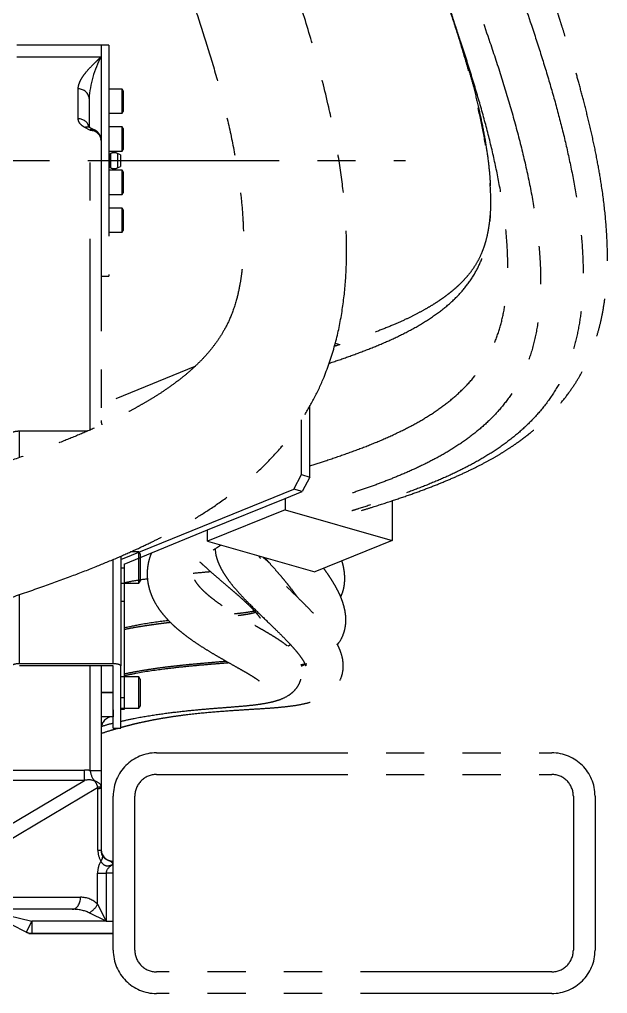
# Model space of a CAD drawing. Extents: x -2384 to 29887, y -2542 to 22350.
# Drawn here: x 5159.4 to 5403.5, y 1316.5 to 1721.2 of the extents above; entities that cross this region are included whole.
import ezdxf

# ---------------------------------------------------------------- set-up
doc = ezdxf.new("R2010")
doc.units = 0
doc.header["$LTSCALE"] = 63.5
doc.header["$MEASUREMENT"] = 0
doc.linetypes.add('CENTER', pattern=[2, 1.25, -0.25, 0.25, -0.25])
doc.linetypes.add('PHANTOM', pattern=[2.5, 1.25, -0.25, 0.25, -0.25, 0.25, -0.25])
doc.layers.add('2', color=2, linetype='CENTER')
doc.layers.add('4', color=6, linetype='PHANTOM')

# ---------------------------------------------------------------- blocks, each defined once
blk = doc.blocks.new('r2000ibSolutionArm-ev')
at = {"layer": '2'}
blk.add_line((-369.49, 670), (524.32, 670), dxfattribs=at)
at = {"layer": '4'}
for p, q in [((398, 718), (363, 718)), ((398, 718), (398, 713.11)), ((398, 718), (398, 678.9)), ((401.2, 718), (398, 718)), ((401.2, 718), (401.2, 622)), ((363, 713.11), (398, 713.11)), ((398, 713.11), (398, 678.47)), ((388.5, 687.37), (388.5, 699.8)), ((406.8, 699.75), (401.2, 699.75)), ((406.8, 689.75), (406.8, 699.75)), ((407.2, 699.06), (406.8, 699.75)), ((407.2, 699.06), (407.2, 690.44)), ((393, 695.76), (393, 684.15)), ((401.2, 689.75), (406.8, 689.75)), ((406.8, 689.75), (407.2, 690.44)), ((406.8, 684), (401.2, 684)), ((407.2, 683.31), (406.8, 684)), ((406.8, 674), (406.8, 684)), ((393.35, 682.69), (391.28, 683.78)), ((393.5, 558.16), (393.5, 682.51)), ((407.2, 683.31), (407.2, 674.69)), ((398, 678.47), (398, 560.15)), ((401.2, 674), (406.8, 674)), ((401.37, 672.92), (401.37, 667.08)), ((401.89, 672.93), (401.89, 667.07)), ((406.1, 672.4), (404.76, 673.01)), ((404.76, 673.01), (404.76, 666.99)), ((406.1, 672.4), (406.1, 667.6)), ((406.8, 674), (407.2, 674.69)), ((406.8, 666), (401.2, 666)), ((404.76, 666.99), (406.1, 667.6)), ((406.8, 656), (406.8, 666)), ((407.2, 665.31), (406.8, 666)), ((407.2, 665.31), (407.2, 656.69)), ((401.2, 656), (406.8, 656)), ((406.8, 656), (407.2, 656.69)), ((406.8, 650.25), (401.2, 650.25)), ((406.8, 640.25), (406.8, 650.25)), ((407.2, 649.56), (406.8, 650.25)), ((407.2, 649.56), (407.2, 640.94)), ((401.2, 640.25), (406.8, 640.25)), ((406.8, 640.25), (407.2, 640.94)), ((398, 622), (401.2, 622)), ((495.18, 594.18), (497.12, 593.62)), ((436.88, 584.46), (404.05, 571.08)), ((484.63, 538.57), (484.63, 568.2)), ((481.19, 539.56), (481.19, 562.36)), ((364.12, 546.71), (364.12, 557.57)), ((392.17, 557.57), (364.12, 557.57)), ((477.97, 533.55), (481.19, 539.56)), ((481.19, 539.56), (484.63, 538.57)), ((484.63, 538.57), (481.42, 532.56)), ((406.2, 504.29), (477.97, 533.55)), ((474.35, 529.68), (481.42, 532.56)), ((481.42, 532.56), (477.97, 533.55)), ((442.21, 516.58), (474.35, 529.68)), ((474.35, 529.68), (474.35, 524.98)), ((518.78, 528.72), (518.78, 512.23)), ((474.35, 524.98), (442.21, 511.88)), ((474.35, 524.98), (518.78, 512.23)), ((407.5, 502.43), (442.21, 516.58)), ((442.21, 511.88), (442.21, 516.58)), ((442.21, 511.88), (486.64, 499.13)), ((518.78, 512.23), (486.64, 499.13)), ((413.7, 507.5), (410.26, 507.5)), ((414.2, 506.63), (413.7, 507.5)), ((413.7, 494.5), (413.7, 507.5)), ((414.2, 506.63), (414.2, 495.37)), ((403, 460.98), (403, 504.33)), ((406.2, 505.7), (406.2, 460.15)), ((407.5, 502.43), (407.5, 500.89)), ((406.2, 500.89), (407.5, 500.89)), ((407.5, 500.89), (407.5, 486.8)), ((406.2, 494.5), (413.7, 494.5)), ((413.7, 494.5), (414.2, 495.37)), ((364.12, 460.98), (364.12, 489.73)), ((407.5, 486.8), (406.2, 486.8)), ((407.5, 486.8), (407.5, 447)), ((403, 460.98), (364.12, 460.98)), ((403, 460.15), (364.12, 460.15)), ((393.5, 416.62), (393.5, 460.15)), ((398, 460.15), (398, 414)), ((398, 460.15), (398, 416.62)), ((403, 441.86), (403, 460.15)), ((403, 441.86), (403, 460.15)), ((406.2, 434.3), (406.2, 460.15)), ((406.2, 434.3), (406.2, 460.15)), ((413.7, 455.5), (406.2, 455.5)), ((414.2, 454.63), (413.7, 455.5)), ((413.7, 442.5), (413.7, 455.5)), ((414.2, 454.63), (414.2, 443.37)), ((398, 449), (403, 449)), ((403, 449), (398, 449)), ((406.2, 447), (407.5, 447)), ((407.5, 447), (407.5, 442)), ((403, 441.86), (403, 439)), ((403, 439), (403, 441.86)), ((406.2, 442.5), (413.7, 442.5)), ((407.5, 442), (406.2, 442)), ((413.7, 442.5), (414.2, 443.37)), ((403, 439), (398, 439)), ((403, 434.3), (403, 439)), ((403, 434.3), (403, 439)), ((403, 434.3), (406.2, 434.3)), ((403, 434.3), (406.2, 434.3)), ((421, 424), (585, 424)), ((352.76, 416.84), (391.04, 416.84)), ((391.04, 412.55), (391.04, 416.84)), ((393.5, 416.62), (398, 416.62)), ((398, 416.62), (398, 409.85)), ((421, 415), (585, 415)), ((391.04, 412.55), (117.03, 412.55)), ((353.93, 390.45), (391.04, 412.55)), ((396.54, 409.41), (357.46, 386.16)), ((396.61, 409.29), (396.6, 409.79)), ((396.68, 383.5), (396.68, 409.24)), ((398, 409.85), (398, 409.54)), ((398, 409.54), (398, 409.3)), ((398, 409.3), (398, 383.5)), ((403, 342), (403, 406)), ((412, 342), (412, 406)), ((594, 406), (594, 342)), ((603, 406), (603, 342)), ((396.68, 383.5), (398, 383.5)), ((403, 377.54), (403, 379)), ((403, 374), (403, 377.54)), ((396.54, 374), (400.07, 374)), ((396.54, 361.07), (396.54, 374)), ((403, 374), (400.07, 374)), ((400.07, 374), (400.07, 354)), ((403, 354), (403, 374)), ((357.46, 364), (389.46, 364)), ((396.54, 361.07), (400.07, 354)), ((366.94, 349.53), (349.06, 358.47)), ((351.29, 358.47), (369.18, 354)), ((385.93, 359), (353.93, 359)), ((400.07, 354), (393, 357.54)), ((369.18, 354), (366.94, 349.53)), ((400.07, 354), (369.18, 354)), ((369.18, 354), (369.18, 349)), ((400.07, 354), (403, 354)), ((403, 349), (403, 354)), ((368, 349), (403, 349)), ((403, 349), (369.18, 349)), ((585, 333), (421, 333)), ((585, 324), (421, 324))]:
    blk.add_line(p, q, dxfattribs=at)
for centre, radius, start, end in [((434.07, 693.32), 41.14, 151.2495, 176.6061), ((451.05, 791.26), 122.02, 241.7949, 242.8809), ((403.8, 678.4), 6, 244.3207, 246.0779), ((401.61, 673.47), 0.6, 246.0779, 297.3155), ((403.4, 670), 3.3, 65.6399, 117.3155), ((403.8, 661.6), 6, 113.9221, 115.6793), ((401.61, 666.53), 0.6, 62.6845, 113.9221), ((403.4, 670), 3.3, 242.6845, 294.3601), ((403, 562), 5, 180, 199.9265), ((407.5, 502.43), 0.000692, 105.8324, 164.1676), ((403, 434), 5, 90, 180), ((421, 406), 18, 90, 180), ((585, 406), 18, 0, 90), ((400.6, 417.09), 7.12, 183.7497, 222.9313), ((421, 406), 9, 90, 180), ((585, 406), 9, 0, 90), ((390.51, 405.76), 7.05, 30.0341, 31.242), ((396.96, 416.83), 7.6, 267.9413, 277.9003), ((404.8, 383.27), 8.12, 178.4199, 211.6111), ((402.19, 383.28), 4.19, 177.0884, 212.0184), ((403, 384), 5, 180, 270), ((406.54, 374), 10, 149.9017, 180), ((389.46, 354), 10, 45, 90), ((369.18, 354), 5, 243.4349, 270), ((421, 342), 18, 180, 270), ((421, 342), 9, 180, 270), ((585, 342), 9, 270, 0), ((585, 342), 18, 270, 0)]:
    blk.add_arc(centre, radius, start, end, dxfattribs=at)
for centre, major_axis, ratio, start_param, end_param in [((388.5, 695.76), (-4.5, 0), 0.89815, 3.141593, 4.712389), ((388.5, 683.33), (-4.5, 0), 0.89815, 3.333691, 4.712389), ((391.28, 679.73), (-2.09, -3.98), 0.688505, 3.139536, 3.792958), ((393.35, 678.65), (-2.07, -3.99), 0.685504, 3.142614, 3.789991), ((393.5, 678.47), (-4.5, 0), 0.89815, 3.141593, 4.712389), ((364.12, 556.75), (-3.2, 0), 0.258819, 4.712389, 5.759587), ((364.12, 460.15), (3.2, 0), 0.258819, 1.570796, 2.617994), ((403, 460.15), (3.2, 0), 0.258819, 0, 1.570796), ((403, 460.15), (0.002, 0), 0.258819, 0, 1.570796), ((385.93, 405.21), (13.18, 7.85), 0.651731, 0.635805, 0.830671), ((385.93, 405.21), (10.38, 6.18), 0.413733, 0.2434, 0.830671), ((393.5, 409.71), (2.17, -4.52), 0.583415, 1.315126, 1.866941), ((393.5, 409.85), (-4.5, 0), 0.584761, 3.141593, 4.278667), ((385.93, 405.21), (10.38, 6.18), 0.413733, 5.913123, 5.974771), ((393.5, 409.54), (-4.5, 0), 0.078335, 3.141593, 3.952469), ((394.7, 379.01), (3.77, 2.45), 0.478735, 5.346839, 6.082292), ((410.07, 374), (10, 0), 0.5, 2.356194, 3.141593), ((385.93, 364), (0, 5), 0.707107, 3.141593, 4.712389), ((393, 361.07), (3.54, 3.54), 0.57735, 4.18879, 5.235988), ((385.93, 354), (10, 0), 0.5, 0.785398, 1.570796)]:
    blk.add_ellipse(centre, major_axis=major_axis, ratio=ratio, start_param=start_param, end_param=end_param, dxfattribs=at)
for points, knots in [([(466.61, 1029.79), (469.18, 1021.6), (474.36, 1005.14), (482.34, 980.42), (490.6, 955.58), (499.15, 930.73), (508.03, 905.91), (517.23, 881.23), (526.48, 857.45), (535.57, 834.55), (544.39, 812.45), (553.08, 790.46), (561.53, 768.56), (569.61, 746.7), (576.13, 727.88), (581.23, 712.05), (585.09, 699.18), (588.6, 686.37), (591.69, 673.61), (594.3, 660.91), (596.34, 648.28), (597.59, 636.68), (598.12, 626.15), (598.04, 616.67), (597.32, 607.45), (595.89, 598.57), (593.71, 590.16), (590.76, 582.34), (586.89, 574.95), (582.14, 568.07), (576.58, 561.75), (570.53, 556.18), (564.09, 551.27), (557.37, 546.91), (550.44, 543.04), (543.34, 539.56), (535.99, 536.34), (528.42, 533.35), (520.63, 530.54), (512.83, 527.92), (506.61, 525.94), (503.02, 524.83), (502.02, 524.52)], [0, 0, 0, 0, 0.037464, 0.07526, 0.113332, 0.151615, 0.190041, 0.22865, 0.26724, 0.302606, 0.338068, 0.373582, 0.409174, 0.444925, 0.480922, 0.502368, 0.523917, 0.545556, 0.567296, 0.589251, 0.611506, 0.634045, 0.651956, 0.670058, 0.688372, 0.706897, 0.725504, 0.744059, 0.76251, 0.782916, 0.803056, 0.822829, 0.842273, 0.861414, 0.880254, 0.898847, 0.917275, 0.936438, 0.95547, 0.97437, 0.992913, 1, 1, 1, 1]), ([(447.46, 1024.66), (450.07, 1016.41), (455.3, 999.84), (463.38, 974.94), (471.76, 949.91), (480.46, 924.82), (489.51, 899.76), (498.89, 874.84), (508.31, 850.88), (517.56, 827.89), (526.5, 805.8), (535.29, 783.89), (543.8, 762.15), (551.93, 740.56), (558.72, 721.32), (564.26, 704.41), (568.65, 689.8), (572.53, 675.32), (575.81, 660.97), (578.36, 646.79), (579.91, 633.88), (580.53, 622.26), (580.35, 611.91), (579.31, 601.98), (577.36, 592.61), (574.43, 583.95), (570.55, 576.26), (565.92, 569.49), (560.72, 563.54), (555.01, 558.26), (548.9, 553.57), (542.47, 549.39), (535.78, 545.64), (528.9, 542.25), (522.08, 539.26), (515.39, 536.59), (508.86, 534.18), (502.27, 531.92), (495.69, 529.77), (491.16, 528.34), (488.85, 527.63), (488.7, 527.58)], [0, 0, 0, 0, 0.038491, 0.077329, 0.116514, 0.155967, 0.195601, 0.235458, 0.275209, 0.311484, 0.347726, 0.383898, 0.420018, 0.456156, 0.492376, 0.517396, 0.542466, 0.567571, 0.592761, 0.618146, 0.643727, 0.663961, 0.684326, 0.704838, 0.725449, 0.74603, 0.76653, 0.786018, 0.805362, 0.824503, 0.843462, 0.862253, 0.880875, 0.899358, 0.917747, 0.934196, 0.95059, 0.966932, 0.983156, 0.998922, 1, 1, 1, 1]), ([(440.2, 1012.84), (441.2, 1009.7), (443.33, 1003.02), (446.81, 992.38), (450.69, 980.52), (454.9, 967.7), (459.31, 954.41), (463.79, 941.15), (469.49, 924.62), (476.43, 905.04), (484.74, 882.44), (492.86, 861.24), (500.79, 841.08), (508.49, 821.8), (516.24, 802.46), (523.19, 784.94), (529.22, 769.47), (534.3, 756.14), (538.25, 745.48), (541.17, 737.41), (543.06, 732.03), (544.64, 727.31), (545.92, 723.3), (546.67, 721.03), (547.01, 719.97)], [0, 0, 0, 0, 0.031154, 0.066238, 0.105322, 0.148457, 0.192989, 0.236889, 0.280105, 0.357445, 0.432466, 0.507577, 0.572718, 0.638987, 0.706442, 0.773731, 0.82218, 0.869081, 0.914461, 0.935332, 0.954883, 0.972139, 0.987153, 1, 1, 1, 1]), ([(349.29, 484.68), (352.85, 485.88), (360.38, 488.41), (372.67, 492.65), (384.74, 497.02), (395.37, 501.13), (404.52, 504.92), (412.26, 508.35), (418.79, 511.44), (424.15, 514.15), (428.51, 516.47), (432.36, 518.61), (437.39, 521.55), (444.17, 525.81), (452.55, 531.77), (461.24, 538.93), (469.58, 547.1), (476.56, 555.47), (482.11, 563.53), (486.62, 571.35), (491.2, 581.23), (495.16, 592.97), (498.02, 606.26), (499.56, 619.35), (500.05, 632.48), (499.6, 646.1), (498.23, 660.6), (495.87, 676.11), (492.25, 693.86), (487.38, 712.99), (481.5, 732.6), (476.39, 747.92), (472.16, 759.85), (468.64, 769.45), (464.47, 780.39), (459.56, 792.85), (453.84, 806.86), (446.74, 823.68), (438.07, 843.54), (427.62, 866.73), (415.9, 892.08), (404.97, 915.31), (398.53, 928.9), (396.17, 933.86)], [0.0100195, 0.0100195, 0.0100195, 0.0100195, 0.0346739, 0.0664236, 0.0951009, 0.1206458, 0.1422194, 0.1609359, 0.1768465, 0.1900081, 0.2004761, 0.2091419, 0.2185245, 0.2379601, 0.2601823, 0.283219, 0.3075292, 0.3303646, 0.3462905, 0.363075, 0.3805594, 0.4054168, 0.4283234, 0.4502059, 0.471609, 0.4935183, 0.5168994, 0.5419334, 0.5684928, 0.6027392, 0.6347685, 0.6643021, 0.6782019, 0.6938211, 0.7119719, 0.7327392, 0.7562075, 0.7824556, 0.8177143, 0.8571422, 0.9007446, 0.9484335, 0.9744992, 0.9744992, 0.9744992, 0.9744992]), ([(354.94, 922.78), (358, 916.33), (364.45, 902.74), (374.96, 880.46), (385.25, 858.34), (394.39, 838.3), (402.29, 820.56), (409.02, 805.04), (414.69, 791.59), (419.67, 779.46), (426.3, 762.78), (434.6, 740.6), (442.29, 717.32), (447.71, 698.23), (451.29, 683.68), (454.21, 669.07), (456.03, 656.31), (456.9, 645.89), (457.14, 638.18), (457.04, 632.24), (456.75, 627.5), (456.31, 623.1), (455.54, 617.96), (454.11, 611.53), (451.89, 605.06), (449.08, 599.45), (446.33, 595.14), (443.48, 591.37), (440.24, 587.69), (436.56, 584.06), (432.4, 580.46), (428.04, 577.1), (423.65, 574.05), (419.52, 571.42), (415.76, 569.19), (412, 567.08), (407.89, 564.9), (402.95, 562.43), (397.04, 559.67), (389.94, 556.57), (381.59, 553.16), (371.9, 549.47), (360.93, 545.53), (348.31, 541.2), (340.25, 538.5), (335.22, 536.83)], [0.0147986, 0.0147986, 0.0147986, 0.0147986, 0.051613, 0.0989373, 0.1418589, 0.180357, 0.2144832, 0.2438446, 0.2692195, 0.2910966, 0.3127355, 0.3635151, 0.4155781, 0.4419815, 0.4688164, 0.4958012, 0.5226646, 0.5399378, 0.554813, 0.5673462, 0.5753416, 0.5839143, 0.5956012, 0.6102834, 0.6304853, 0.6472588, 0.6612225, 0.6745292, 0.6879279, 0.7031495, 0.7179444, 0.7338246, 0.7486458, 0.7620577, 0.7738903, 0.7842359, 0.7968145, 0.8108654, 0.82791, 0.8480983, 0.8715706, 0.8984461, 0.9288057, 0.9626726, 1, 1, 1, 1]), ([(492.67, 585.87), (492.93, 585.95), (495.86, 586.89), (501.35, 588.8), (509.06, 591.66), (516.5, 594.75), (523.83, 598.19), (530.94, 602.07), (537.66, 606.47), (543.65, 611.32), (548.8, 616.68), (552.91, 622.46), (555.97, 628.68), (558.05, 635.3), (559.32, 642.55), (559.84, 650.43), (559.67, 658.92), (558.87, 667.95), (557.43, 677.78), (555.35, 688.39), (552.64, 699.74), (549.44, 711.4), (545.96, 722.91), (543.41, 730.57), (542.2, 734.23)], [0, 0, 0, 0, 0.004936, 0.055648, 0.105831, 0.155432, 0.204386, 0.257064, 0.308102, 0.357434, 0.404799, 0.450448, 0.491165, 0.531329, 0.571636, 0.613052, 0.655714, 0.699481, 0.744285, 0.794825, 0.846544, 0.898879, 0.951701, 1, 1, 1, 1]), ([(506.13, 524.69), (507.72, 525.17), (512, 526.5), (518.8, 528.7), (526.36, 531.27), (533.39, 533.85), (539.87, 536.41), (545.8, 538.94), (551.18, 541.44), (556.01, 543.87), (560.32, 546.22), (564.1, 548.45), (567.38, 550.52), (570.16, 552.41), (572.51, 554.1), (574.59, 555.67), (577.22, 557.76), (580.49, 560.56), (584.4, 564.32), (588.41, 568.7), (592.19, 573.5), (595.52, 578.49), (598.17, 583.16), (600.33, 587.63), (602.07, 591.93), (603.63, 596.48), (605, 601.37), (606.2, 606.86), (607.18, 612.99), (607.9, 620.14), (608.23, 628.45), (608.04, 637.92), (607.22, 648.56), (605.88, 658.91), (604.21, 668.69), (602.43, 677.57), (600.4, 686.45), (598.28, 694.9), (596.21, 702.59), (594.26, 709.46), (592.47, 715.51), (590.88, 720.73), (589.51, 725.12), (588.38, 728.67), (587.51, 731.39), (587, 732.94), (586.79, 733.57)], [0, 0, 0, 0, 0.020919, 0.05669, 0.090721, 0.122705, 0.152608, 0.180399, 0.20605, 0.229557, 0.250917, 0.270103, 0.287053, 0.301709, 0.31402, 0.324642, 0.335311, 0.357053, 0.379359, 0.403482, 0.43078, 0.45414, 0.47581, 0.495459, 0.513498, 0.531048, 0.55236, 0.573188, 0.596696, 0.623715, 0.654122, 0.687822, 0.724723, 0.764724, 0.793045, 0.82262, 0.852613, 0.880004, 0.904584, 0.926382, 0.945421, 0.96172, 0.975302, 0.98619, 0.994408, 1, 1, 1, 1]), ([(542.53, 733.29), (542.61, 733.04), (542.82, 732.43), (543.34, 730.91), (544.16, 728.48), (545.35, 724.92), (546.81, 720.42), (548.54, 714.85), (550.5, 708.19), (552.61, 700.43), (554.67, 692.07), (556.45, 683.73), (557.83, 675.97), (558.78, 669.02), (559.34, 663.58), (559.47, 660.53), (559.52, 659.49)], [0, 0, 0, 0, 0.011407, 0.028156, 0.063425, 0.110865, 0.170386, 0.241856, 0.331089, 0.433556, 0.548721, 0.663628, 0.769163, 0.865869, 0.954163, 1, 1, 1, 1]), ([(484.63, 543.26), (486.97, 544), (492.09, 545.62), (499.88, 548.28), (507.97, 551.27), (515.88, 554.53), (523.33, 557.99), (530.29, 561.71), (536.73, 565.71), (542.79, 570.16), (548.38, 575.14), (553.41, 580.71), (557.69, 586.85), (561.16, 593.58), (563.75, 600.88), (565.53, 608.79), (566.56, 617.21), (566.89, 626.08), (566.58, 635.32), (565.69, 644.86), (564.18, 655.49), (561.95, 667.23), (558.94, 680.08), (555.44, 693.12), (551.45, 706.34), (548.43, 715.9), (546.62, 721.09), (546.37, 721.8)], [0, 0, 0, 0, 0.036549, 0.080116, 0.123646, 0.167131, 0.210578, 0.250349, 0.290046, 0.329663, 0.369194, 0.40863, 0.447982, 0.485512, 0.52305, 0.560654, 0.598369, 0.636211, 0.674172, 0.712245, 0.75042, 0.798545, 0.846809, 0.895201, 0.943719, 0.99235, 1, 1, 1, 1]), ([(388.5, 699.8), (388.5, 700.39), (388.59, 700.98), (388.91, 702.13), (389.14, 702.71), (389.71, 703.85), (390.04, 704.42), (390.8, 705.54), (391.22, 706.1), (392.57, 707.76), (393.59, 708.84), (395.2, 710.45), (395.75, 710.98), (396.59, 711.78), (397.01, 712.18), (397.44, 712.58), (397.72, 712.85), (397.86, 712.98), (398, 713.11)], [0, 0, 0, 0, 0.125, 0.125, 0.25, 0.25, 0.375, 0.375, 0.5, 0.5, 0.75, 0.75, 0.875, 0.875, 0.9375, 0.96875, 0.96875, 1, 1, 1, 1]), ([(391.28, 683.78), (390.81, 684.03), (390.4, 684.29), (389.88, 684.72), (389.72, 684.86), (389.43, 685.16), (389.29, 685.31), (388.95, 685.77), (388.78, 686.09), (388.56, 686.72), (388.5, 687.05), (388.5, 687.37)], [0, 0, 0, 0, 0.25, 0.25, 0.375, 0.375, 0.5, 0.5, 0.75, 0.75, 1, 1, 1, 1]), ([(393.41, 683.72), (393.34, 683.75), (392.97, 683.91), (392.81, 684.09), (392.78, 684.13), (392.78, 684.13)], [0, 0, 0, 0, 0.0498823, 0.3017147, 0.4046734, 0.4046734, 0.4046734, 0.4046734]), ([(393.5, 682.51), (393.5, 682.54), (393.49, 682.58), (393.44, 682.64), (393.4, 682.67), (393.35, 682.69)], [0, 0, 0, 0, 0.5, 0.5, 1, 1, 1, 1]), ([(397.93, 678.52), (397.95, 678.76), (397.99, 679.47), (397.52, 680.68), (396.68, 681.79), (395.9, 682.45), (395.47, 682.61), (395.41, 682.63)], [0, 0, 0, 0, 0.131903, 0.437847, 0.713381, 0.969316, 1, 1, 1, 1]), ([(559.65, 654.17), (559.66, 653.55), (559.68, 651.49), (559.5, 647.99), (559.11, 643.94), (558.5, 640.22), (557.74, 636.88), (556.79, 633.79), (555.59, 630.76), (554.1, 627.79), (552.32, 624.96), (550.34, 622.37), (548.45, 620.25), (546.74, 618.53), (545.19, 617.11), (543.62, 615.77), (542.02, 614.49), (540.24, 613.16), (538.12, 611.69), (535.53, 610.02), (532.39, 608.16), (528.64, 606.14), (524.26, 603.98), (518.98, 601.61), (512.71, 599.07), (505.36, 596.37), (499.3, 594.31), (495.68, 593.15), (494.85, 592.89)], [0, 0, 0, 0, 0.015164, 0.050378, 0.08878, 0.121385, 0.152648, 0.186329, 0.218938, 0.255869, 0.297555, 0.337772, 0.373168, 0.398364, 0.422626, 0.445899, 0.468117, 0.491373, 0.518634, 0.551326, 0.589678, 0.633924, 0.684176, 0.740419, 0.810566, 0.888458, 0.974261, 1, 1, 1, 1]), ([(406.2, 437.07), (408.05, 437.5), (413, 438.64), (420.85, 439.9), (429.52, 441.05), (437.6, 441.87), (444.91, 442.49), (451.41, 442.99), (457.06, 443.45), (461.83, 443.93), (465.92, 444.51), (469.52, 445.26), (472.59, 446.19), (475.27, 447.45), (477.21, 448.87), (478.4, 450.01), (479.4, 451.26), (480.32, 452.82), (481.07, 454.79), (481.44, 457.28), (481.19, 459.83), (480.33, 462.47), (478.97, 464.72), (477.19, 466.74), (475.33, 468.39), (473.46, 469.81), (471.45, 471.17), (469.43, 472.45), (467.43, 473.65), (465.3, 474.89), (462.98, 476.22), (460.42, 477.68), (457.63, 479.28), (454.65, 481.03), (451.65, 482.87), (448.85, 484.69), (446.38, 486.41), (444.29, 487.97), (442.55, 489.38), (441.21, 490.58), (440.13, 491.61), (439.22, 492.57), (438.34, 493.6), (437.57, 494.63), (436.95, 495.62), (436.53, 496.49), (436.31, 497.14), (436.2, 497.59), (436.15, 498.06), (436.15, 498.53), (436.27, 499.21), (436.56, 500.02), (437.02, 500.89), (437.48, 501.58), (438.01, 502.31), (438.74, 503.19), (439.83, 504.35), (441.39, 505.8), (443.52, 507.5), (445.66, 509.05), (447.24, 510.01), (447.72, 510.3)], [0, 0, 0, 0, 0.01623, 0.043448, 0.070479, 0.096376, 0.121131, 0.144756, 0.167243, 0.188565, 0.209595, 0.230925, 0.252562, 0.274293, 0.284525, 0.293613, 0.301553, 0.309173, 0.318787, 0.330457, 0.343185, 0.354873, 0.374836, 0.394806, 0.415709, 0.437082, 0.457962, 0.478365, 0.498677, 0.518866, 0.54079, 0.564446, 0.589824, 0.616913, 0.644829, 0.671036, 0.694767, 0.716029, 0.734821, 0.751412, 0.764305, 0.777368, 0.791111, 0.807518, 0.826694, 0.841808, 0.854664, 0.865605, 0.876762, 0.888925, 0.903296, 0.91927, 0.930627, 0.938743, 0.943456, 0.950375, 0.959599, 0.969367, 0.980917, 0.994251, 1, 1, 1, 1]), ([(418.92, 507.08), (418.77, 506.73), (418.22, 505.47), (417.58, 503.09), (417.11, 500.12), (417.09, 497.19), (417.37, 494.64), (417.92, 492.16), (418.75, 489.68), (419.92, 487.11), (421.34, 484.69), (422.82, 482.61), (424.19, 480.93), (425.6, 479.34), (427.18, 477.73), (429.01, 476.04), (431, 474.35), (433.25, 472.59), (435.82, 470.72), (438.69, 468.77), (441.83, 466.78), (445.05, 464.84), (448.47, 462.86), (451.83, 460.97), (454.99, 459.19), (457.53, 457.75), (459.61, 456.53), (461.28, 455.5), (462.61, 454.65), (463.61, 453.86), (463.64, 453.89), (463.64, 453.9)], [0, 0, 0, 0, 0.009458, 0.033616, 0.063028, 0.089285, 0.113354, 0.136092, 0.162919, 0.194021, 0.225527, 0.253223, 0.277188, 0.298734, 0.32805, 0.357101, 0.388302, 0.423505, 0.463458, 0.50756, 0.555799, 0.607066, 0.655908, 0.715103, 0.768918, 0.817389, 0.855366, 0.895756, 0.939446, 0.986069, 1, 1, 1, 1]), ([(445.4, 508.79), (445.39, 508.47), (445.36, 507.1), (445.9, 505.1), (446.63, 502.91), (447.43, 501.18), (448.19, 499.74), (449.22, 498.03), (450.63, 495.97), (452.52, 493.53), (454.76, 490.91), (457.25, 488.21), (460.72, 484.65), (465.08, 480.39), (469.38, 476.26), (472.71, 472.99), (475.11, 470.54), (477.17, 468.34), (478.85, 466.41), (480.17, 464.77), (481.17, 463.4), (481.9, 462.27), (482.39, 461.38), (482.7, 460.75), (482.87, 460.34), (482.94, 460.09), (482.96, 460.28), (483.13, 460.77), (483.35, 461.08), (483.24, 460.98), (482.62, 460.56), (481.52, 460.16), (481.05, 459.99)], [0, 0, 0, 0, 0.006648, 0.028684, 0.047831, 0.063718, 0.078627, 0.096051, 0.123511, 0.155612, 0.192314, 0.23193, 0.271825, 0.35104, 0.43143, 0.477638, 0.523063, 0.565217, 0.604031, 0.6395, 0.671627, 0.700427, 0.727638, 0.75512, 0.782861, 0.811014, 0.841959, 0.87533, 0.907733, 0.940498, 0.974648, 1, 1, 1, 1]), ([(406.2, 434.56), (406.83, 434.73), (408.03, 435.06), (409.83, 435.53), (411.79, 436.02), (414.17, 436.58), (417.08, 437.21), (420.53, 437.9), (424.48, 438.59), (428.84, 439.26), (435.19, 440.11), (442.99, 440.91), (451.67, 441.56), (459.27, 442.04), (465.8, 442.44), (471.41, 442.86), (476.25, 443.35), (480.58, 444), (484.55, 444.9), (488.25, 446.16), (491.58, 447.87), (494.35, 450.03), (496.53, 452.7), (497.92, 455.65), (498.53, 458.67), (498.52, 461.33), (498.1, 463.85), (497.32, 466.35), (496.21, 468.79), (494.86, 471.15), (493.19, 473.63), (491.15, 476.28), (488.73, 479.12), (485.63, 482.48), (481.88, 486.29), (477.62, 490.47), (474.12, 493.9), (471.46, 496.59), (469.58, 498.53), (467.8, 500.43), (466.2, 502.25), (464.87, 503.86), (463.98, 505.02), (463.57, 505.62), (463.46, 505.78)], [0, 0, 0, 0, 0.006185, 0.0117, 0.017611, 0.025403, 0.035081, 0.046432, 0.059625, 0.074676, 0.090524, 0.124988, 0.157253, 0.187269, 0.215049, 0.24096, 0.265065, 0.288469, 0.313333, 0.339464, 0.366466, 0.392231, 0.416499, 0.440757, 0.464572, 0.486756, 0.50835, 0.533107, 0.557965, 0.583641, 0.611996, 0.643121, 0.677026, 0.713716, 0.764453, 0.814901, 0.864869, 0.888255, 0.911527, 0.934665, 0.956821, 0.976784, 0.993677, 1, 1, 1, 1]), ([(438.93, 503.37), (438.99, 503.31), (439.72, 502.61), (441.24, 501.23), (443.57, 499.15), (446.15, 496.91), (448.78, 494.66), (451.26, 492.54), (453.41, 490.69), (455.22, 489.11), (456.75, 487.74), (458.12, 486.48), (459.34, 485.31), (460.47, 484.18), (461.52, 483.08), (462.4, 482.08), (463.1, 481.22), (463.62, 480.53), (463.9, 480.12), (463.99, 479.96), (464, 480), (464, 480)], [0, 0, 0, 0, 0.004784, 0.063318, 0.130398, 0.205003, 0.284901, 0.358743, 0.424954, 0.482586, 0.532914, 0.580826, 0.632332, 0.678849, 0.727984, 0.780459, 0.836462, 0.895884, 0.955543, 0.99672, 1, 1, 1, 1]), ([(467.97, 502.74), (467.87, 502.83), (466.94, 503.68), (465.95, 504.55), (465.06, 505.32)], [0, 0, 0, 0, 0.106398, 1, 1, 1, 1]), ([(465.88, 505.09), (466.21, 504.71), (467.28, 503.51), (469.02, 501.55), (471.03, 499.26), (472.86, 497.13), (474.47, 495.19), (475.98, 493.31), (477.36, 491.53), (478.5, 489.98), (479.11, 489.11), (479.35, 488.76)], [0, 0, 0, 0, 0.063929, 0.205483, 0.343464, 0.471537, 0.589742, 0.698103, 0.82181, 0.929649, 1, 1, 1, 1]), ([(497.45, 488.76), (497.72, 489.37), (498.38, 490.83), (498.94, 493.29), (499.19, 496.13), (499.05, 498.72), (498.66, 501.07), (498.3, 502.68), (498.01, 503.55), (497.95, 503.74)], [0, 0, 0, 0, 0.122803, 0.295743, 0.469386, 0.649534, 0.800538, 0.957722, 1, 1, 1, 1]), ([(443.52, 499.2), (442.86, 499.14), (440.55, 498.92), (438, 498.68), (436.17, 498.51)], [0, 0, 0, 0, 0.28469, 1, 1, 1, 1]), ([(496.06, 468.97), (496.42, 469.4), (497.45, 470.68), (498.47, 472.89), (499.25, 475.46), (499.6, 477.94), (499.59, 480.36), (499.34, 482.51), (498.9, 484.58), (498.28, 486.65), (497.46, 488.8), (496.58, 490.71), (495.71, 492.4), (494.91, 493.82), (494.12, 495.15), (493.32, 496.41), (492.47, 497.7), (491.5, 499.11), (490.77, 500.12), (490.38, 500.65)], [0, 0, 0, 0, 0.041668, 0.121447, 0.185838, 0.255447, 0.32606, 0.388449, 0.442573, 0.511508, 0.583282, 0.654783, 0.706331, 0.755137, 0.801222, 0.844605, 0.888736, 0.940886, 1, 1, 1, 1]), ([(417.24, 496.23), (415.02, 495.92), (411.82, 495.46), (408.51, 494.75), (407.5, 494.53)], [0, 0, 0, 0, 0.694494, 1, 1, 1, 1]), ([(453.42, 481.8), (454.28, 481.9), (456.95, 482.18), (459.65, 482.54), (461.37, 482.9), (461.62, 482.95)], [0, 0, 0, 0, 0.290432, 0.89605, 1, 1, 1, 1]), ([(462.19, 482.3), (461.9, 482.22), (461.12, 481.99), (459.29, 481.61), (457.12, 481.25), (455.49, 481.04), (454.82, 480.95)], [0, 0, 0, 0, 0.173733, 0.469823, 0.782226, 1, 1, 1, 1]), ([(407.5, 475.94), (409.89, 476.46), (415.84, 477.73), (422.01, 478.61), (425.63, 479.01), (425.93, 479.04)], [0, 0, 0, 0, 0.381033, 0.949161, 1, 1, 1, 1]), ([(426.82, 478.13), (426.17, 478.05), (424.8, 477.89), (422.81, 477.64), (420.82, 477.38), (418.85, 477.1), (415.94, 476.67), (412.15, 476.07), (409.04, 475.47), (407.5, 475.18)], [0, 0, 0, 0, 0.104366, 0.222058, 0.315809, 0.416694, 0.529674, 0.766261, 1, 1, 1, 1]), ([(475.43, 468.27), (475.78, 468.46), (476.17, 468.67), (476.5, 468.96), (476.53, 468.99)], [0, 0, 0, 0, 0.900453, 1, 1, 1, 1]), ([(407.5, 456.79), (409.14, 457.13), (412.36, 457.79), (416.94, 458.56), (421.41, 459.23), (426, 459.83), (430.93, 460.39), (436.01, 460.89), (441.03, 461.34), (445.66, 461.73), (448.51, 461.99), (449.82, 462.11)], [0, 0, 0, 0, 0.107012, 0.210169, 0.303478, 0.406842, 0.522884, 0.646052, 0.769112, 0.894028, 1, 1, 1, 1]), ([(451.12, 461.37), (450.34, 461.3), (447.88, 461.09), (443.13, 460.71), (437.05, 460.18), (430.6, 459.54), (422.46, 458.55), (414.75, 457.49), (409.15, 456.29), (407.5, 455.94)], [0, 0, 0, 0, 0.067291, 0.212489, 0.359989, 0.507252, 0.654149, 0.897904, 1, 1, 1, 1]), ([(398, 434.94), (399.58, 435.44), (401.25, 435.98), (402.9, 436.34), (403, 436.37)], [0, 0, 0, 0, 0.940877, 1, 1, 1, 1]), ([(398, 432.07), (399.43, 432.53), (401.87, 433.32), (404.29, 434.01), (405.3, 434.3)], [0, 0, 0, 0, 0.586304, 1, 1, 1, 1]), ([(396.68, 409.24), (396.67, 409.24), (396.66, 409.24), (396.65, 409.24), (396.64, 409.25), (396.63, 409.26), (396.63, 409.26), (396.62, 409.27), (396.62, 409.28), (396.61, 409.29)], [0, 0, 0, 0, 0.372146, 0.372146, 0.372146, 0.741392, 0.741392, 0.741392, 1, 1, 1, 1]), ([(398.63, 381.06), (398.91, 380.7), (399.26, 380.37), (399.89, 379.92), (400.12, 379.78), (400.63, 379.51), (400.92, 379.38), (401.5, 379.14), (401.74, 379.04), (402.11, 378.83), (402.25, 378.71), (402.62, 378.31), (402.81, 377.96), (403, 377.54)], [0, 0, 0, 0, 0.25, 0.25, 0.375, 0.375, 0.5, 0.5, 0.625, 0.625, 0.75, 0.75, 1, 1, 1, 1]), ([(403, 377.54), (402.52, 377.39), (402.04, 377.21), (401.06, 376.94), (400.53, 376.86), (399.53, 377.14), (399.1, 377.46), (398.38, 378.18), (398.1, 378.59), (397.88, 379.01)], [0, 0, 0, 0, 0.25, 0.25, 0.5, 0.5, 0.75, 0.75, 1, 1, 1, 1])]:
    blk.add_open_spline(points, degree=3, knots=knots, dxfattribs=at)
blk.add_open_spline([(480.87, 460.58), (482.57, 461.01)], degree=1, dxfattribs=at)

msp = doc.modelspace()

# ---------------------------------------------------------------- block references
at = {"layer": '4'}
msp.add_blockref('r2000ibSolutionArm-ev', (4795.28, 992.55), dxfattribs=at)

doc.saveas('drawing.dxf')
